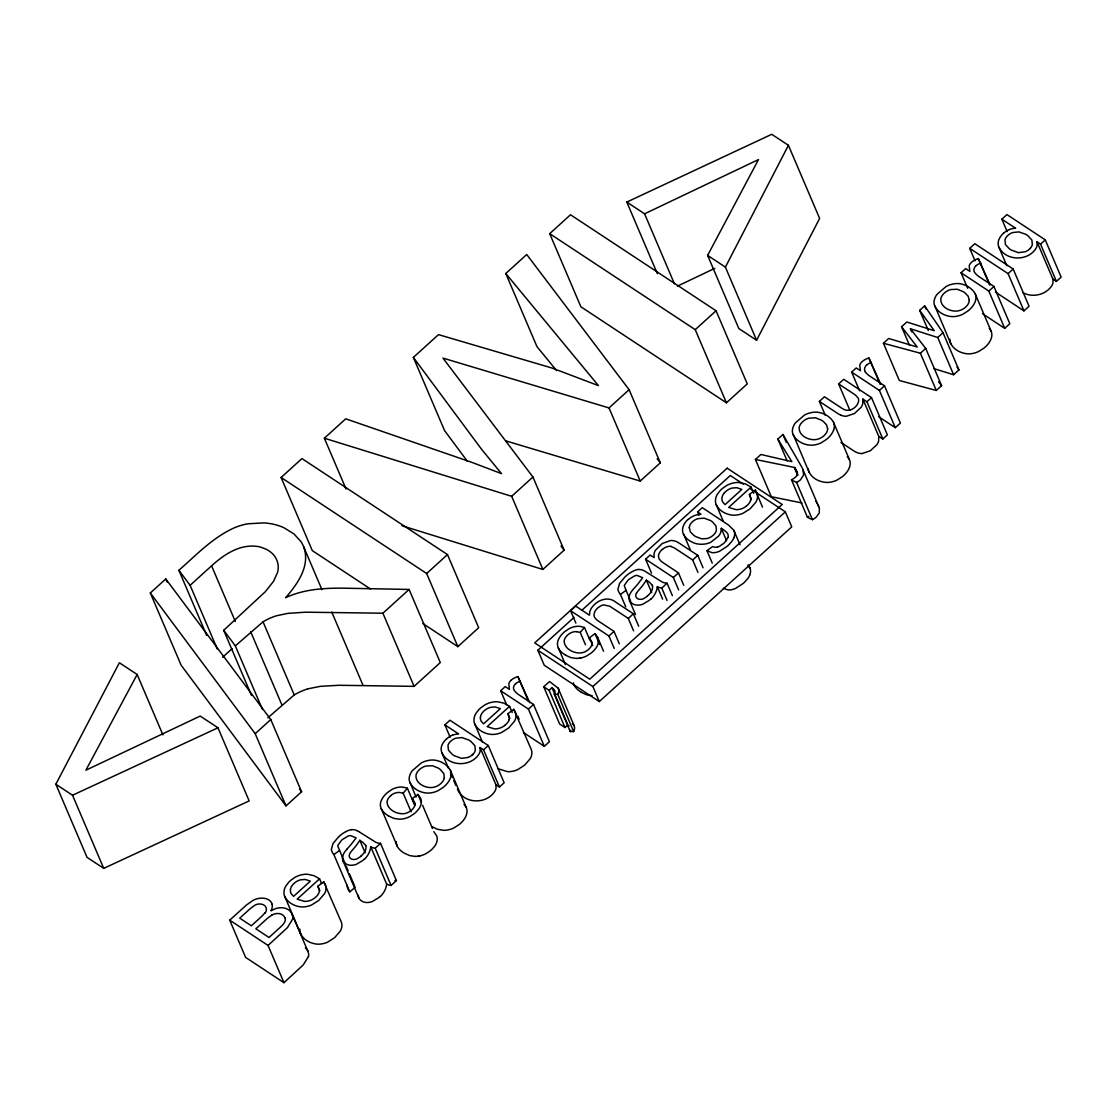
<?xml version="1.0" encoding="UTF-8"?>
<svg xmlns="http://www.w3.org/2000/svg" width="1117" height="1117" viewBox="0 0 1117 1117"><rect width="100%" height="100%" fill="white"/><g stroke="black" fill="none" stroke-linecap="round" stroke-linejoin="round"><path stroke-width="1.5" d="M299.859 929.065L299.831 929.819A18.137 13.139 -23.1 0 0 300.264 932.779C302.833 939.634 310.414 943.656 317.451 944.158A17.649 12.776 -23.1 0 0 321.207 943.977A17.998 13.027 -23.1 0 0 323.092 943.642A17.481 12.65 -23.1 0 0 327.672 942.134L334.583 937.694L340.294 931.089A16.448 11.91 -23.1 0 0 341.648 927.613A17.034 12.343 -23.1 0 0 341.327 922.111L323.762 881.83L317.898 886.2L319.881 890.849M347.233 885.292L347.233 886.647A17.998 13.041 -23.1 0 0 349.858 891.771M444.273 778.06L443.826 773.592L440.112 769.334A35.73 25.873 -23.1 0 0 438.171 768.021L432.363 765.717L425.982 766.025A11.114 8.042 -23.1 0 0 420.997 768.356L420.006 769.11A13.753 9.955 -23.1 0 0 418.638 770.409L417.87 771.302A11.1 8.042 -23.1 0 0 416.027 775.044C415.035 783.897 426.792 789.23 434.318 787.108A11.072 8.028 -23.1 0 0 438.813 785.111L439.819 784.385A13.725 9.941 -23.1 0 0 441.257 783.129L442.444 781.802A11.016 7.973 -23.1 0 0 444.273 778.06M292.57 919.235L287.376 927.682L268.066 945.457L283.955 982.695L303.252 964.92L308.46 956.473M728.019 537.403L724.696 542.429A22.773 16.49 -23.1 0 1 723.453 543.588L719.39 546.325A8.754 6.339 -23.1 0 1 717.379 547.065M788.42 145.308L819.627 218.443L756.586 340.252L725.394 267.117L788.42 145.308L771.749 134.305L626.805 202.079L657.327 273.623M137.154 674.486L85.869 770.213L200.194 716.067L217.969 727.795L249.161 800.917L103.727 868.37L87.042 857.367L55.85 784.232L119.379 662.758L137.154 674.486L162.914 734.888M756.586 340.252L738.812 328.524L707.62 255.388L758.499 159.563L644.579 213.808L626.805 202.079M365.552 845.597A8.168 5.92 -23.1 0 0 365.203 844.843L362.955 842.455A32.491 23.527 -23.1 0 0 361.545 841.45L359.828 840.305L356.463 845.22A92.474 66.964 -23.1 0 1 353.279 849.032A46.481 33.65 -23.1 0 0 350.822 852.034L349.886 853.486A6.409 4.636 -23.1 0 0 351.017 858.833A6.325 4.58 -23.1 0 0 355.513 859.308A6.437 4.663 -23.1 0 0 356.923 858.889L360.917 856.362M652.105 585.448A8.168 5.92 -23.1 0 0 651.756 584.694L649.508 582.306A32.491 23.527 -23.1 0 0 648.097 581.301L646.38 580.156L643.015 585.071A92.474 66.964 -23.1 0 1 639.832 588.882A46.481 33.65 -23.1 0 0 637.388 591.884L636.453 593.336M264.924 912.854L262.677 915.409A56.534 40.938 -23.1 0 1 260.289 917.671L251.325 925.811L239.736 918.16L248.03 910.648A69.394 50.251 -23.1 0 1 251.074 907.981L254.564 905.44A7.358 5.32 -23.1 0 1 259.689 903.974A9.006 6.52 -23.1 0 1 265.26 912.938M411.098 811.794L403.153 793.182L407.398 788.211L402.888 787.108A14.87 10.765 -23.1 0 0 392.276 789.286L387.85 792.246A25.286 18.319 -23.1 0 0 386.147 793.754A20.874 15.107 -23.1 0 0 381.106 800.931A15.917 11.533 -23.1 0 0 380.911 807.786L397.177 845.96M585.531 644.83L580.226 632.417L584.47 627.461L579.96 626.358A14.87 10.765 -23.1 0 0 569.349 628.536L564.923 631.482A25.286 18.319 -23.1 0 0 563.219 632.99A20.874 15.107 -23.1 0 0 558.179 640.167A15.917 11.533 -23.1 0 0 557.983 647.036L565.439 664.573M346.884 849.227L348.672 847.189A134.515 97.416 -23.1 0 0 351.199 844.34L356.128 837.876L350.431 835.558A4.677 3.393 -23.1 0 0 349.439 835.67A7.875 5.711 -23.1 0 0 348.099 836.047L342.528 839.453A25.9 18.752 -23.1 0 0 341.188 840.682L337.976 845.178A6.283 4.552 -23.1 0 0 337.809 846.058L344.79 862.896M390.685 795.681L388.674 797.901A10.779 7.805 -23.1 0 0 387.068 801.601C386.985 809.811 397.61 814.838 404.885 813.539A10.304 7.47 -23.1 0 0 409.255 811.808L410.749 810.788A13.627 9.871 -23.1 0 0 412.061 809.643L412.732 808.959A9.941 7.191 -23.1 0 0 415.035 804.31A8.88 6.437 -23.1 0 0 415.007 803.221L412.313 798.557L417.926 794.41L420.732 798.543A16.615 12.036 -23.1 0 1 421.291 802.564A16.643 12.05 -23.1 0 1 418.721 809.085L416.222 811.919A24.714 17.9 -23.1 0 1 414.058 813.804L409.981 816.485A17.076 12.371 -23.1 0 1 403.837 818.719L401.98 819.026A16.964 12.287 -23.1 0 1 399.202 819.18L393.743 818.342L388.423 815.927M150.32 592.973L165.777 578.941L270.775 719.543L301.576 791.758L286.008 805.888L181.122 665.187L150.32 592.973L255.207 733.687L286.008 805.888M206.701 635.475L178.888 570.284C196.271 554.995 212.816 537.445 234.291 527.824A47.626 34.501 -23.1 0 1 247.779 523.789L263.933 522.896A62.608 45.336 -23.1 0 1 284.109 527.81L294.008 533.982L300.934 541.522A53.602 38.816 -23.1 0 1 304.787 550.374C308.906 568.385 296.717 584.833 285.659 597.693C303.224 589.413 322.981 588.059 342.109 588.156L409.101 589.441L440.293 662.576L414.1 686.355L338.87 685.279L320.411 686.341L307.608 688.882M370.523 589.022L312.299 550.625L281.107 477.49L301.939 458.584L447.484 554.591L478.676 627.726L457.844 646.631L422.924 623.593M346.075 489.092L324.363 438.213L345.725 418.819L472.1 462.452L501.519 473.636L481.692 449.453L413.36 357.426L438.478 334.625L552.133 368.065L598.447 385.63L505.778 273.511L526.721 254.508L629.108 389.693L660.301 462.829L640.223 481.05L506.099 440.978M549.69 233.662L570.508 214.757L716.053 310.763L747.259 383.899L726.427 402.804L580.882 306.784L549.69 233.662L695.235 329.669L726.427 402.804M217.243 648.907L190.113 585.308L211.574 565.816C222.897 555.596 236.72 545.92 252.624 546.073A31.723 22.982 -23.1 0 1 260.54 547.079L266.265 549.257A40.91 29.628 -23.1 0 1 269.769 551.407A36.386 26.347 -23.1 0 1 277.267 561.32L277.784 563.219A31.807 23.038 -23.1 0 1 277.575 572.379L273.581 581.245L265.469 591.563L223.707 630.295L251.507 695.472M222.646 657.229L232.043 648.698M262.467 709.477L235.338 645.877L263.04 621.82A44.624 32.309 -23.1 0 1 276.43 615.788L287.837 613.373L305.667 612.186L382.908 613.219L409.101 589.441M267.815 717.84L294.232 694.942A44.624 32.309 -23.1 0 1 307.622 688.924M457.844 646.631L426.652 573.496L447.484 554.591M324.363 438.213L511.67 496.311L532.935 477.015L442.96 358.096L609.03 407.928L640.223 481.05M609.03 407.928L629.108 389.693M695.235 329.669L716.053 310.763M255.207 733.687L270.775 719.543M401.98 525.744L542.862 569.447L564.127 550.15L532.935 477.015M283.955 982.695L245.614 957.395L229.725 920.157L246.452 905.007L253.042 900.386A14.284 10.346 -23.1 0 1 261.657 898.124A14.172 10.262 -23.1 0 1 272.227 904.323M450.165 737.262L444.873 724.849L449.928 720.242L488.283 745.542L504.158 782.78L499.439 787.066L495.934 784.762L480.045 747.524L483.549 749.828L499.439 787.066M575.883 623.118L570.578 610.706L575.674 606.084L589.427 615.174L589.832 611.655A15.456 11.184 -23.1 0 1 591.773 607.648C596.897 600.192 608.109 595.668 615.788 602.189L633.395 613.805L638.687 626.218M975.029 260.764L969.724 248.351L974.82 243.729L1013.161 269.015L1029.05 306.253L1023.954 310.875L995.554 292.137M1007.157 231.596L1001.851 219.183L1006.92 214.576L1045.261 239.876L1061.15 277.114L1056.431 281.4L1052.926 279.096L1037.037 241.858L1040.541 244.162L1056.431 281.4M750.568 488.897L785.335 511.837L791.744 526.847L599.284 701.574L544.258 665.257L537.849 650.248L574.012 617.408M581.762 610.371L730.295 475.521L743.336 484.122M506.615 704.729L500.653 690.753L505.247 686.592L509.45 689.371L508.793 683.869A8.14 5.892 -23.1 0 1 511.111 680.267M651.532 573.161L645.57 559.198L650.164 555.037L654.115 557.634L654.045 553.906A14.339 10.388 -23.1 0 1 655.456 550.248L662.297 543.476L670.758 540.474A14.088 10.207 -23.1 0 1 675.506 541.242A10.444 7.568 -23.1 0 1 676.246 541.508L676.72 541.731A44.554 32.267 -23.1 0 1 679.15 543.113L697.762 555.358L703.054 567.771M698.935 515.049L697.622 511.949L702.314 507.69L728.577 525.088L733.687 530.1L740.04 544.859M802.006 502.971L771.302 496.702L755.427 459.464L760.914 454.479L791.855 461.684L777.851 439.107L782.947 434.485L801.783 467.088A82.002 59.383 -23.1 0 1 802.397 468.33L819.319 508.165L819.306 512.843L816.304 517.073A14.786 10.709 -23.1 0 1 812.422 519.642M825.323 415.37L819.375 401.408L824.458 396.786L841.576 408.054A62.789 45.476 -23.1 0 0 843.028 408.92C848.585 412.704 856.139 408.333 858.219 402.609A9.453 6.842 -23.1 0 0 858.01 397.806L855.496 395.181A40.072 29.014 -23.1 0 0 853.514 393.743L838.63 383.927L843.726 379.305L871.497 397.624L887.387 434.862L882.835 439.009L878.744 436.314L862.869 399.076L866.946 401.771L882.835 439.009M859.587 390.741L851.643 372.115L856.222 367.954L860.439 370.732L859.769 365.231A8.14 5.892 -23.1 0 1 862.087 361.629A14.423 10.444 -23.1 0 1 868.858 357.957L880.727 384.08M953.625 374.74L937.735 337.502L910.425 328.789L925.714 348.406L941.603 385.644L936.283 390.475L899.311 380.492L883.435 343.254L888.685 338.479L917.252 347.038L901.587 326.778L906.822 322.017L934.245 330.716L919.682 310.344L924.639 305.849L943.027 332.698L958.917 369.936L953.625 374.74L933.854 368.61M967.685 288.298L961.067 272.771L965.647 268.611L969.863 271.389L969.193 265.888A8.14 5.892 -23.1 0 1 971.511 262.286A14.423 10.444 -23.1 0 1 978.283 258.613M300.808 934.189L284.374 895.541A18.137 13.139 -23.1 0 1 283.955 892.581L284.179 890.305A17.69 12.804 -23.1 0 1 285.952 885.865L288.745 882.248A24.742 17.914 -23.1 0 1 290.965 880.168L294.944 877.362A17.355 12.566 -23.1 0 1 301.045 874.918L303.838 874.402A17.746 12.859 -23.1 0 1 307.594 874.262L313.961 875.672L319.56 878.828L297.164 899.171L304.494 901.377A12.078 8.741 -23.1 0 0 306.966 901.251L308.194 901.042A11.575 8.377 -23.1 0 0 313.723 898.696L314.715 897.97A11.701 8.475 -23.1 0 0 319.113 892.26A9.941 7.205 -23.1 0 0 319.253 890.207L317.898 886.2M482.558 742.372L474.376 723.048A18.137 13.139 -23.1 0 1 473.957 720.088L474.18 717.812A17.69 12.804 -23.1 0 1 475.94 713.372L478.746 709.756A24.742 17.914 -23.1 0 1 480.966 707.675L484.946 704.869A17.355 12.566 -23.1 0 1 491.047 702.425L493.84 701.909A17.746 12.859 -23.1 0 1 497.596 701.769L503.962 703.179L509.561 706.335L487.166 726.678L494.496 728.884A12.078 8.741 -23.1 0 0 496.967 728.759L498.182 728.549A11.575 8.377 -23.1 0 0 503.725 726.204L504.716 725.478M723.034 520.717L715.871 503.795A18.137 13.139 -23.1 0 1 715.452 500.835L715.676 498.573A17.69 12.804 -23.1 0 1 717.449 494.119L720.242 490.517A24.742 17.914 -23.1 0 1 722.462 488.422L726.455 485.63A17.355 12.566 -23.1 0 1 732.543 483.172L735.335 482.656A17.746 12.859 -23.1 0 1 739.105 482.53L745.458 483.94L751.057 487.082L728.661 507.425L736.005 509.631A12.078 8.741 -23.1 0 0 738.477 509.506L739.691 509.296A11.575 8.377 -23.1 0 0 745.234 506.95L746.226 506.224M564.993 727.558L549.117 690.32L551.993 687.695L567.883 724.933L564.993 727.558L559.631 724.011L543.756 686.773L549.55 681.51L558.067 688.128M364.421 859.392A24.825 17.984 -23.1 0 0 370.732 846.868A15.526 11.24 -23.1 0 0 375.186 848.236L380.52 843.363L396.409 880.601L391.09 885.432A15.526 11.24 -23.1 0 1 386.664 884.078M483.549 749.828L488.283 745.542M533.535 704.464L549.41 741.702L544.328 746.324L528.439 709.086L533.535 704.464L518.986 694.872A28.302 20.497 -23.1 0 1 514.309 690.488A7.442 5.39 -23.1 0 1 515.593 683.646M614.224 648.418L608.933 636.006L614.015 631.384L598.824 621.359A31.374 22.717 -23.1 0 1 596.38 619.516L594.677 617.464A9.606 6.953 -23.1 0 1 594.453 612.688A11.868 8.601 -23.1 0 1 597.595 608.095A13.572 9.83 -23.1 0 1 598.377 607.453L600.695 605.931A7.456 5.403 -23.1 0 1 603.906 604.911L609.826 606.266L628.299 618.427L633.59 630.84M628.299 618.427L633.395 613.805M657.341 586.676A15.526 11.24 -23.1 0 0 661.739 588.087L667.072 583.214L672.378 595.626M678.647 589.93L673.356 577.517L678.452 572.895L661.473 561.572L659.1 558.961L658.388 555.959A11.868 8.587 -23.1 0 1 661.697 549.969A13.683 9.913 -23.1 0 1 662.353 549.382M697.971 572.393L692.68 559.98L697.762 555.358M866.946 401.771L871.497 397.624M884.51 385.826L900.4 423.064L895.303 427.685L879.414 390.447L884.51 385.826L869.961 376.22A28.302 20.497 -23.1 0 1 865.284 371.849M883.435 343.254L920.394 353.237L925.714 348.406M937.735 337.502L943.027 332.698M993.935 286.483L1009.824 323.721L1004.728 328.342L988.838 291.104L993.935 286.483L979.386 276.89A28.302 20.497 -23.1 0 1 974.708 272.506A7.442 5.39 -23.1 0 1 976.007 265.664M1023.954 310.875L1008.079 273.637L1013.161 269.015M1040.541 244.162L1045.261 239.876M599.284 701.574L592.89 686.55L785.335 511.837M688.226 519.489L691.004 517.353A14.535 10.528 -23.1 0 1 695.696 515.146L700.959 514.155L697.622 511.949M647.469 596.213L643.476 598.74A6.437 4.663 -23.1 0 1 642.08 599.159A6.325 4.58 -23.1 0 1 637.598 598.656A6.409 4.636 -23.1 0 1 636.397 593.322M751.378 499.117L749.395 494.454L755.26 490.084L756.963 493.128A17.034 12.343 -23.1 0 1 757.284 498.629A16.448 11.91 -23.1 0 1 755.916 502.105L750.191 508.724L743.294 513.15A17.481 12.65 -23.1 0 1 738.714 514.672A17.998 13.027 -23.1 0 1 736.815 515.007A17.649 12.776 -23.1 0 1 733.073 515.174C726.232 514.714 719.055 510.902 716.123 504.507M509.883 718.371L507.9 713.707L513.764 709.337L515.454 712.381A17.034 12.343 -23.1 0 1 515.775 717.882A16.448 11.91 -23.1 0 1 514.406 721.359L508.696 727.963L501.784 732.403A17.481 12.65 -23.1 0 1 497.205 733.911A17.998 13.027 -23.1 0 1 495.32 734.246A17.649 12.776 -23.1 0 1 491.564 734.428C484.736 733.967 477.559 730.155 474.613 723.76M592.708 645.556L589.399 637.793L594.998 633.646L597.33 636.704L603.543 651.211M625.729 606.852L620.438 594.439L626.051 590.335L624.361 585.908A6.283 4.552 -23.1 0 1 624.543 585.029L627.74 580.533A25.9 18.752 -23.1 0 1 629.08 579.304L634.651 575.897A7.875 5.711 -23.1 0 1 635.992 575.52A4.677 3.393 -23.1 0 1 636.983 575.409L642.694 577.726L637.751 584.191A134.515 97.416 -23.1 0 1 635.224 587.039L633.437 589.078A37.266 26.99 -23.1 0 0 631.398 591.605A17.621 12.762 -23.1 0 0 629.276 595.947M339.498 850.484L333.885 854.589L349.775 891.827L355.122 887.387M712.227 563.052L706.935 550.639L712.562 546.59L714.992 547.274A5.515 3.993 -23.1 0 0 717.379 547.065M271.794 915.2L269.099 917.029A44.848 32.477 -23.1 0 0 265.455 920.101L255.849 928.799L269.029 937.498L280.576 926.998A33.915 24.56 -23.1 0 0 282.517 925.071L282.783 924.75A13.139 9.508 -23.1 0 0 285.003 921.26A8.713 6.311 -23.1 0 0 284.961 917.741M271.166 910.662L274.712 908.959A14.27 10.332 -23.1 0 1 287.865 909.406A17.397 12.608 -23.1 0 1 291.928 913.79M345.963 831.523L342.57 833.617A35.856 25.97 -23.1 0 0 338.409 837.094L333.048 843.489L331.344 849.409A17.998 13.041 -23.1 0 0 333.969 854.533M677.335 286.189L714.782 268.359M55.85 784.232L72.535 795.234L217.969 727.795M468.107 757.452L461.461 758.331L454.27 755.72A40.017 28.972 -23.1 0 1 452.301 754.38L448.489 750.233L447.973 745.611A9.592 6.953 -23.1 0 1 449.746 742.233L450.486 741.451A11.407 8.266 -23.1 0 1 451.799 740.306A9.899 7.163 -23.1 0 1 455.862 738.183L461.991 737.569L468.749 739.999A40.561 29.377 -23.1 0 1 470.802 741.297L474.934 745.737L475.311 750.359A9.816 7.107 -23.1 0 1 468.205 757.368M580.91 657.955L579.067 658.262M419.713 855.957L417.87 856.264M862.226 453.502L870.38 450.723L876.985 444.566A14.661 10.625 -23.1 0 0 878.632 440.908L878.744 436.314M554.339 694.299L557.774 694.341L573.663 731.579L570.228 731.537L554.339 694.299A6.939 5.027 -23.1 0 0 554.702 690.46L554.172 689.706A17.118 12.399 -23.1 0 0 551.98 687.709M576.274 658.43L570.815 657.578L565.495 655.176M592.164 695.668L586.704 694.816L581.385 692.414M415.091 856.418L409.618 855.58L404.312 853.165A30.871 22.354 -23.1 0 1 397.038 846.03M576.386 631.663L580.226 632.417M755.427 459.464L794.648 467.478L795.136 468.302M671.135 546.59L673.733 547.623A34.557 25.035 -23.1 0 1 675.771 548.838L692.68 559.98M403.153 793.182L399.314 792.428A9.383 6.786 -23.1 0 0 390.671 795.667M841.073 415.301L840.85 415.203A40.128 29.056 -23.1 0 1 837.345 413.22L819.375 401.408M357.007 830.643L356.393 830.378A11.575 8.377 -23.1 0 0 351.618 829.652M796.561 482.432L791.576 480.031L807.451 517.269L812.45 519.67L796.561 482.432A14.786 10.709 -23.1 0 0 800.442 479.863L803.598 475.032L802.872 469.377M1022.865 292.598C1032.415 298.044 1045.903 294.93 1051.851 285.631A12.371 8.964 -23.1 0 0 1053.052 282.392L1052.926 279.096M497.665 768.58L507.453 771.665A17.649 12.776 -23.1 0 0 511.209 771.484A17.998 13.027 -23.1 0 0 513.094 771.149A17.481 12.65 -23.1 0 0 517.674 769.641L524.585 765.201L530.296 758.597A16.448 11.91 -23.1 0 0 531.65 755.12A17.034 12.343 -23.1 0 0 531.329 749.619L513.764 709.337M723.369 588.24L727.502 589.804A10.346 7.484 -23.1 0 0 731.384 589.734L732.752 589.413A15.582 11.282 -23.1 0 0 735.517 588.45L743 583.605A32.7 23.68 -23.1 0 0 744.76 581.985L747.818 578.466A18.165 13.153 -23.1 0 0 749.73 575.06M359.534 832.067L375.898 842.344A16.127 11.673 -23.1 0 0 380.52 843.363M431.958 826.566L437.319 829.247L443.784 830.336A17.02 12.329 -23.1 0 0 446.618 830.14L448.503 829.805A17.76 12.859 -23.1 0 0 453.921 827.906L458.961 824.709A25.803 18.696 -23.1 0 0 461.042 822.908A21.083 15.261 -23.1 0 0 466.334 815.131A17.718 12.832 -23.1 0 0 466.431 807.884L450.333 770.213C447.163 764.461 440.657 760.789 434.22 760.091A18.012 13.055 -23.1 0 0 429.514 760.244L427.616 760.593A18.067 13.083 -23.1 0 0 421.346 762.911L412.131 770.828A19.073 13.809 -23.1 0 0 409.269 777.572A16.699 12.092 -23.1 0 0 409.353 780.811L416.082 797.063M683.73 534.554A28.763 20.832 -23.1 0 0 690.334 541.2L694.146 543.057A23.122 16.755 -23.1 0 0 702.872 544.244L705.651 543.923A14.968 10.849 -23.1 0 0 710.929 542.178L718.762 535.937A14.242 10.318 -23.1 0 0 720.954 531.622L721.275 528.313L722.894 529.388A84.375 61.1 -23.1 0 1 724.64 530.617L726.958 532.627A10.109 7.316 -23.1 0 1 728.089 537.403M1001.851 219.183L1015.618 228.259A14.465 10.472 -23.1 0 0 1009.405 229.571M969.724 248.351L1008.079 273.637M961.067 272.771L988.838 291.104M982.499 313.682L1004.728 328.342M707.62 255.388L725.394 267.117M851.643 372.115L879.414 390.447M878.632 416.683L895.303 427.685M840.989 442.43L853.193 450.486A40.128 29.056 -23.1 0 0 856.697 452.469L856.948 452.539A14.074 10.193 -23.1 0 0 862.212 453.558M645.57 559.198L673.356 577.517M570.578 610.706L608.933 636.006M281.107 477.49L426.652 573.496M537.849 650.248L592.89 686.55M543.756 686.773L549.117 690.32M500.653 690.753L528.439 709.086M523.482 732.57L544.328 746.324M444.873 724.849L458.626 733.925A14.465 10.472 -23.1 0 0 452.427 735.237M229.725 920.157L268.066 945.457M706.935 550.639L711.613 552.566A10.346 7.484 -23.1 0 0 715.508 552.496L716.877 552.175A15.582 11.282 -23.1 0 0 719.627 551.212L727.111 546.367A32.7 23.68 -23.1 0 0 728.87 544.747L731.928 541.228A18.165 13.153 -23.1 0 0 733.855 537.822M572.421 723.537L573.956 725.366A10.556 7.637 -23.1 0 1 573.607 731.565M589.399 637.793L592.08 642.457A8.88 6.437 -23.1 0 1 592.08 643.56M433.815 831.648L436.621 835.781A16.615 12.036 -23.1 0 1 437.18 839.802A16.643 12.05 -23.1 0 1 434.611 846.323L432.111 849.157A24.714 17.9 -23.1 0 1 429.947 851.042L425.87 853.723A17.076 12.371 -23.1 0 1 415.161 856.404M747.859 565.202L749.968 568.12L748.655 565.02M847.258 456.42L849.59 460.009A17.718 12.832 -23.1 0 1 849.506 467.241M464.058 804.31L466.222 807.451M989.299 328.286L991.226 331.428M556.643 370.676L536.97 346.647L505.778 273.511M459.604 793.112C468.232 804.254 487.417 803.207 494.859 791.297A12.371 8.964 -23.1 0 0 496.06 788.057L495.934 784.762M938.545 381.721L941.603 385.644M657.173 458.696L660.301 462.829M561.027 546.018L564.127 550.15M178.888 570.284L190.113 585.308M223.707 630.295L235.338 645.877M299.496 788.965L301.576 791.758M467.339 461.237L444.552 430.562L413.36 357.426M323.762 881.83L325.452 884.873A17.034 12.343 -23.1 0 1 325.787 890.375A16.448 11.91 -23.1 0 1 324.419 893.851L318.694 900.456L311.783 904.896A17.481 12.65 -23.1 0 1 307.203 906.404A17.998 13.027 -23.1 0 1 305.318 906.739A17.649 12.776 -23.1 0 1 301.562 906.92C294.734 906.459 287.558 902.648 284.626 896.253M459.282 792.693L458.445 791.394M956.976 367.102L958.917 369.936M795.248 468.484L796.281 470.229A35.995 26.068 -23.1 0 1 797.105 471.793L797.217 472.114A4.719 3.421 -23.1 0 1 797.343 472.519A6.632 4.803 -23.1 0 1 797.105 474.851M990.151 284.737L978.269 258.544L989.522 284.919M529.751 702.719L517.869 676.525L528.453 701.35M749.395 494.454L750.75 498.461A9.941 7.205 -23.1 0 1 750.526 500.514M507.9 713.707L509.254 717.714A9.941 7.205 -23.1 0 1 509.017 719.753M815.982 501.31L817.658 504.325A82.002 59.383 -23.1 0 1 818.286 505.568L818.761 506.615M949.911 339.163A16.699 12.092 -23.1 0 0 950.078 341.565C952.298 349.3 961.011 353.656 968.607 353.866A17.02 12.329 -23.1 0 0 971.455 353.67L973.34 353.335A17.76 12.859 -23.1 0 0 978.757 351.436L983.784 348.239A25.803 18.696 -23.1 0 0 985.864 346.438A21.083 15.261 -23.1 0 0 991.17 338.66A17.718 12.832 -23.1 0 0 991.254 331.414M808.261 468.568A16.699 12.092 -23.1 0 0 808.429 470.159C810.663 477.881 819.361 482.237 826.971 482.446A17.02 12.329 -23.1 0 0 829.819 482.251L831.704 481.916A17.76 12.859 -23.1 0 0 837.108 480.031L842.148 476.819A25.803 18.696 -23.1 0 0 844.229 475.018A21.083 15.261 -23.1 0 0 849.534 467.241M991.044 330.981L975.169 293.743C971.999 287.977 965.479 284.304 959.042 283.62A18.012 13.055 -23.1 0 0 954.351 283.774L952.452 284.123A18.067 13.083 -23.1 0 0 946.169 286.441L936.968 294.357A19.073 13.809 -23.1 0 0 934.105 301.101A16.699 12.092 -23.1 0 0 934.189 304.327L950.832 343.868M849.409 459.562L833.533 422.324C830.35 416.571 823.843 412.899 817.407 412.215A18.012 13.055 -23.1 0 0 812.715 412.355L810.816 412.704A18.067 13.083 -23.1 0 0 804.533 415.021L795.332 422.938A19.073 13.809 -23.1 0 0 792.47 429.682A16.699 12.092 -23.1 0 0 792.553 432.921L809.197 472.449M574.25 685.196L573.859 684.274M1003.513 233.258A17.369 12.58 -23.1 0 0 998.416 241.021A16.601 12.022 -23.1 0 0 998.905 247.122C1005.607 261.224 1028.017 261.476 1035.976 248.393A12.371 8.964 -23.1 0 0 1037.176 245.154L1037.037 241.858M446.521 738.923A17.369 12.58 -23.1 0 0 441.424 746.687A16.601 12.022 -23.1 0 0 441.927 752.788C448.615 766.89 471.025 767.142 478.984 754.059A12.371 8.964 -23.1 0 0 480.184 750.819L480.045 747.524M457.984 790.501L457.775 790.04A16.601 12.022 -23.1 0 1 457.453 789.119M934.636 305.876C937.791 312.565 945.513 316.46 952.731 316.628A17.02 12.329 -23.1 0 0 955.566 316.432L957.451 316.097A17.76 12.859 -23.1 0 0 962.868 314.198L967.908 311.001A25.803 18.696 -23.1 0 0 969.989 309.2A21.083 15.261 -23.1 0 0 975.281 301.422A17.718 12.832 -23.1 0 0 975.378 294.176M793 434.457C796.156 441.159 803.877 445.055 811.096 445.208A17.02 12.329 -23.1 0 0 813.93 445.013L815.815 444.678A17.76 12.859 -23.1 0 0 821.232 442.793L826.273 439.581A25.803 18.696 -23.1 0 0 828.353 437.78A21.083 15.261 -23.1 0 0 833.645 430.003M409.799 782.347C412.969 789.049 420.676 792.93 427.895 793.098A17.02 12.329 -23.1 0 0 430.729 792.902L432.628 792.567A17.76 12.859 -23.1 0 0 438.032 790.682L443.072 787.471A25.803 18.696 -23.1 0 0 445.152 785.67A21.083 15.261 -23.1 0 0 450.458 777.893A17.718 12.832 -23.1 0 0 450.542 770.646L450.333 770.213M998.877 247.136L1006.822 265.748M924.639 305.849L925.965 308.948M919.682 310.344L928.297 330.506M910.425 328.789L911.751 331.889M920.394 353.237L936.283 390.475M901.587 326.778L909.531 345.39M868.844 357.887L880.098 384.262M838.63 383.927L849.883 410.302M782.947 434.485L786.256 442.248M794.648 467.478L797.957 475.242M794.508 467.897L796.491 472.547M777.851 439.107L787.122 460.832M644.579 213.808L674.417 283.76M755.26 490.084L762.534 507.146M751.057 487.082L753.71 493.295M721.275 528.313L726.567 540.726M683.576 534.066L690.194 549.592M678.452 572.895L683.744 585.308M661.767 588.045L667.058 600.457M662.604 599.117L657.313 586.704A24.825 17.984 -23.1 0 1 650.974 599.243M646.38 580.156L651.672 592.568M626.051 590.335L630.672 601.197M629.555 600.625L635.517 614.587M614.015 631.384L619.321 643.797M594.998 633.646L599.634 644.509M584.47 627.461L589.776 639.873M511.67 496.311L542.862 569.447M558.346 688.672L574.236 725.91M517.813 716.081L519.14 719.18M509.561 706.335L512.2 712.548M382.908 613.219L414.1 686.355M441.899 752.802L448.517 768.314M450.5 772.978L452.483 777.627M453.809 780.727L455.792 785.391M417.926 794.41L421.235 802.16M422.561 805.273L432.488 828.535M412.313 798.557L414.965 804.757M407.398 788.211L414.686 805.287M331.805 612.144L362.997 685.279M303.615 546.674L321.919 589.608M375.2 848.194L391.09 885.432M370.76 846.854L386.65 884.092A24.825 17.984 -23.1 0 1 380.311 896.63M359.828 840.305L365.119 852.718M263.04 621.82L294.232 694.942M250.753 631.887L281.945 705.009M346.102 865.996L348.099 870.66M349.412 873.759L354.717 886.172M343.003 860.774L358.892 898.012M211.574 565.816L235.31 621.471M319.56 878.828L321.542 883.491M165.777 578.941L167.145 582.152M292.04 914.125L307.929 951.363M72.535 795.234L103.727 868.37M597.581 637.248L597.804 637.793A16.615 12.036 -23.1 0 1 598.363 641.8A16.643 12.05 -23.1 0 1 595.808 648.321L593.295 651.169A24.714 17.9 -23.1 0 1 591.144 653.054L587.053 655.735A17.076 12.371 -23.1 0 1 576.358 658.416M833.533 422.324L833.715 422.771A17.718 12.832 -23.1 0 1 833.631 430.003M396.968 845.499L396.786 845.024A15.917 11.533 -23.1 0 1 396.256 841.673M862.869 399.076L862.757 403.67A14.661 10.625 -23.1 0 1 861.109 407.328L854.491 413.485L846.351 416.264A14.074 10.193 -23.1 0 1 841.101 415.259M1003.541 233.271A14.409 10.43 -23.1 0 1 1009.391 229.53M1030.167 248.449A9.816 7.107 -23.1 0 0 1032.303 244.693L1031.926 240.071L1027.78 235.631A40.561 29.377 -23.1 0 0 1025.741 234.319L1018.969 231.903L1012.854 232.518A9.899 7.163 -23.1 0 0 1008.777 234.64A11.407 8.266 -23.1 0 0 1007.478 235.785L1006.752 236.567A9.592 6.953 -23.1 0 0 1004.965 239.946L1005.468 244.567L1009.293 248.714A40.017 28.972 -23.1 0 0 1011.248 250.054L1018.439 252.665L1025.099 251.786A9.69 7.009 -23.1 0 0 1028.966 249.58A10.975 7.945 -23.1 0 0 1030.167 248.449M976.09 265.706A10.388 7.526 -23.1 0 1 980.894 263.053M865.368 371.807A7.442 5.39 -23.1 0 1 866.583 365.008M866.68 365.05A10.388 7.526 -23.1 0 1 871.469 362.397M808.834 516.263A12.245 8.866 -23.1 0 1 807.354 517.059M797.398 474.948A12.245 8.866 -23.1 0 1 791.464 479.821M750.61 500.514A11.701 8.475 -23.1 0 1 746.17 506.169M750.052 568.092A15.233 11.03 -23.1 0 1 749.689 575.06M734.176 530.854A15.233 11.03 -23.1 0 1 733.813 537.822M683.59 534.624A17.746 12.845 -23.1 0 1 688.044 519.377M662.493 549.466A8.35 6.046 -23.1 0 1 671.261 546.311M667.072 583.214A16.127 11.673 -23.1 0 1 662.451 582.194L646.087 571.918A41.12 29.782 -23.1 0 0 643.574 570.48L642.945 570.228A11.575 8.377 -23.1 0 0 638.17 569.502M638.17 569.447A12.287 8.894 -23.1 0 0 632.571 571.443L629.136 573.468A35.856 25.97 -23.1 0 0 624.975 576.944L619.6 583.325L617.896 589.259A17.998 13.041 -23.1 0 0 620.521 594.384M629.206 595.961A12.008 8.699 -23.1 0 0 633.018 603.99L633.925 604.437A11.044 8.001 -23.1 0 0 639.259 605.051L640.474 604.856A11.324 8.196 -23.1 0 0 642.917 604.157L649.075 600.485A26.599 19.268 -23.1 0 0 650.68 599.075M652.496 585.322A13.432 9.732 -23.1 0 1 647.274 596.045M573.58 683.325A15.917 11.533 -23.1 0 1 573.468 682.85M581.482 692.303A30.871 22.354 -23.1 0 1 574.11 685.266M592.108 643.56A9.941 7.191 -23.1 0 1 589.804 648.195L589.134 648.879A13.627 9.871 -23.1 0 1 587.821 650.024L586.327 651.057A10.304 7.47 -23.1 0 1 581.971 652.775C574.683 654.087 564.057 649.061 564.155 640.837A10.779 7.805 -23.1 0 1 565.747 637.137L567.757 634.917A9.383 6.786 -23.1 0 1 576.414 631.58M565.607 655.065A30.871 22.354 -23.1 0 1 558.235 648.028M568.679 725.547A17.118 12.399 -23.1 0 1 569.139 725.952M570.745 730.169A6.939 5.027 -23.1 0 1 570.201 731.523M558.221 688.058A10.556 7.637 -23.1 0 1 557.732 694.327M515.691 683.688A10.388 7.526 -23.1 0 1 520.494 681.049M511.041 680.225A14.423 10.444 -23.1 0 1 517.883 676.595M509.115 719.767A11.701 8.475 -23.1 0 1 504.661 725.422M480.394 717.631A11.98 8.671 -23.1 0 0 481.301 721.373L483.563 723.858L500.346 708.639L495.292 706.963L490.67 707.312A10.681 7.735 -23.1 0 0 486.146 709.281L484.624 710.412A14.158 10.248 -23.1 0 0 483.312 711.655L482.586 712.464A11.282 8.168 -23.1 0 0 480.505 716.737A12.357 8.95 -23.1 0 0 480.408 717.631M446.549 738.937A14.409 10.43 -23.1 0 1 452.399 735.195M473.175 754.115A10.975 7.945 -23.1 0 1 471.974 755.246M388.521 815.829A30.871 22.354 -23.1 0 1 381.148 808.792M396.409 880.601A16.127 11.673 -23.1 0 1 394.86 880.433M358.292 895.206A12.008 8.699 -23.1 0 0 362.341 901.377L363.248 901.838A11.044 8.001 -23.1 0 0 368.596 902.438L369.797 902.243A11.324 8.196 -23.1 0 0 372.24 901.545L378.398 897.886A26.599 19.268 -23.1 0 0 380.003 896.476M357.007 830.629A41.12 29.782 -23.1 0 1 359.52 832.081M346.019 831.593A12.287 8.894 -23.1 0 1 351.618 829.596M346.898 849.227A37.266 26.99 -23.1 0 0 344.846 851.754A17.621 12.762 -23.1 0 0 342.724 856.111M342.654 856.111A12.008 8.699 -23.1 0 0 346.452 864.139L347.373 864.6A11.044 8.001 -23.1 0 0 352.707 865.2L353.907 865.005A11.324 8.196 -23.1 0 0 356.365 864.321L362.522 860.649A26.599 19.268 -23.1 0 0 364.128 859.238M365.943 845.471A13.432 9.732 -23.1 0 1 360.721 856.194M290.518 889.23A12.357 8.95 -23.1 0 0 290.406 890.123A11.98 8.671 -23.1 0 0 291.3 893.865L293.576 896.351L310.344 881.131L305.29 879.456L300.668 879.805A10.681 7.735 -23.1 0 0 296.145 881.774L294.623 882.905A14.158 10.248 -23.1 0 0 293.31 884.147L292.584 884.957A11.282 8.168 -23.1 0 0 290.504 889.23M307.706 951.07A15.247 11.044 -23.1 0 1 308.543 956.473M305.388 947.886A17.397 12.608 -23.1 0 1 307.803 951.028M291.816 913.832A15.247 11.044 -23.1 0 1 292.654 919.235M272.129 904.365A14.926 10.807 -23.1 0 1 271.096 910.648M271.696 915.046A9.899 7.163 -23.1 0 1 284.835 917.797M689.273 527.699L690.348 531.915L693.852 535.392A37.629 27.255 -23.1 0 0 695.821 536.649L701.699 538.841L707.131 538.534A10.29 7.442 -23.1 0 0 711.808 536.355L712.283 536.006A12.482 9.048 -23.1 0 0 713.609 534.848L714.377 534.038A10.374 7.512 -23.1 0 0 716.402 530.128L715.983 525.912L712.367 521.821A36.009 26.082 -23.1 0 0 710.468 520.536L704.129 518.148L697.985 518.665A10.304 7.47 -23.1 0 0 693.364 520.983A11.575 8.377 -23.1 0 0 692.079 522.114L691.688 522.519A10.025 7.261 -23.1 0 0 689.496 526.33L689.273 527.699M827.641 428.691L827.46 430.171A11.016 7.973 -23.1 0 1 825.645 433.913L824.458 435.239A13.725 9.941 -23.1 0 1 823.02 436.496L822 437.222A11.072 8.028 -23.1 0 1 817.504 439.232C809.979 441.341 798.236 436.007 799.227 427.155A11.1 8.042 -23.1 0 1 801.071 423.413L801.838 422.519A13.753 9.955 -23.1 0 1 803.207 421.235L804.184 420.467A11.114 8.042 -23.1 0 1 809.169 418.135L815.564 417.828L821.372 420.132A35.73 25.873 -23.1 0 1 823.299 421.444L826.482 424.739L827.641 428.691M969.277 300.11L969.095 301.59A11.016 7.973 -23.1 0 1 967.28 305.332L966.093 306.658A13.725 9.941 -23.1 0 1 964.655 307.915L963.636 308.641A11.072 8.028 -23.1 0 1 959.14 310.638C951.614 312.76 939.872 307.426 940.863 298.574A11.1 8.042 -23.1 0 1 942.706 294.832L943.474 293.939A13.753 9.955 -23.1 0 1 944.842 292.64L945.834 291.886A11.114 8.042 -23.1 0 1 950.804 289.54L957.199 289.247L963.008 291.537A35.73 25.873 -23.1 0 1 964.934 292.863L968.118 296.145L969.277 300.11M724.43 492.806L724.081 493.211A11.282 8.168 -23.1 0 0 722.015 497.484A12.357 8.95 -23.1 0 0 721.903 498.377A11.98 8.671 -23.1 0 0 722.811 502.119L725.073 504.619L741.842 489.386L736.801 487.71L732.166 488.059A10.681 7.735 -23.1 0 0 727.656 490.028L726.12 491.173A14.158 10.248 -23.1 0 0 724.807 492.402L724.43 492.806M727.153 468.177L534.708 642.889L589.748 679.192L782.193 504.479L727.153 468.177"/></g></svg>
